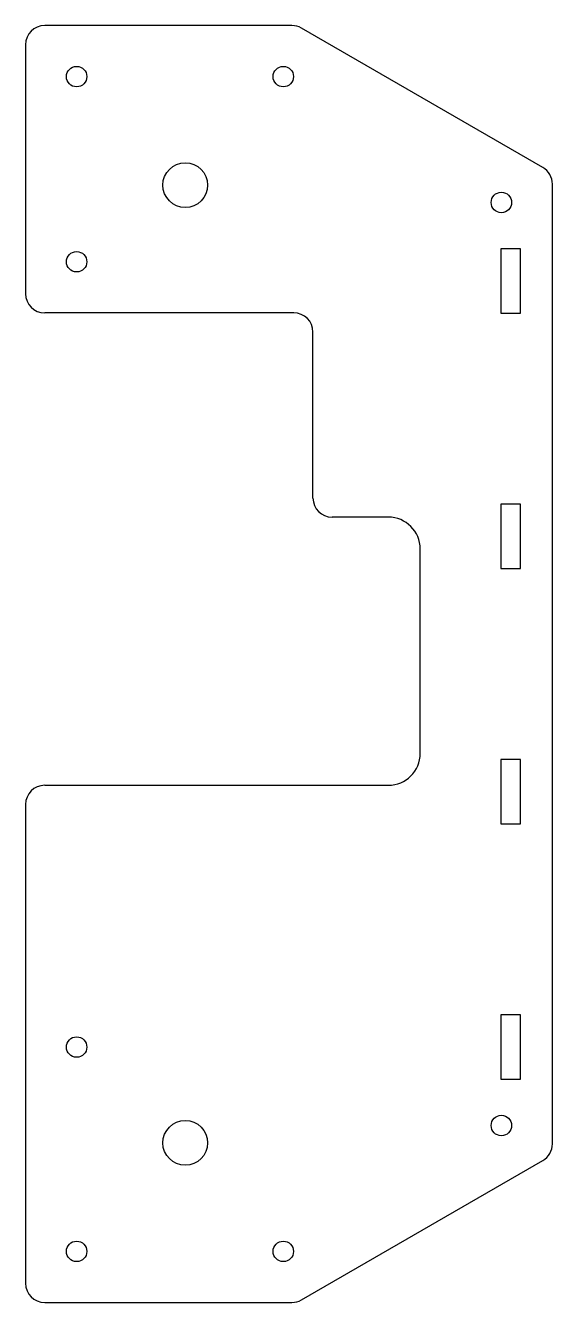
# Model space of a CAD drawing. Header units: millimetres. Extents: x 42 to 125, y -100 to 100.
import ezdxf

# ---------------------------------------------------------------- set-up
doc = ezdxf.new("R2010")
doc.units = ezdxf.units.MM

msp = doc.modelspace()

# ---------------------------------------------------------------- linework, layer by layer
at = {"color": 7, "linetype": 'Continuous', "lineweight": 25}
for p, q in [((84.2, 100), (45.5, 100)), ((123.5, 77.77), (85.7, 99.6)), ((42.5, 97), (42.5, 58)), ((125, -75.17), (125, 75.17)), ((120, 65.05), (116.9, 65.05)), ((116.9, 65.05), (116.9, 54.95)), ((120, 54.95), (120, 65.05)), ((84.5, 55), (45.5, 55)), ((116.9, 54.95), (120, 54.95)), ((87.5, 26), (87.5, 52)), ((120, 25.05), (116.9, 25.05)), ((116.9, 25.05), (116.9, 14.95)), ((120, 14.95), (120, 25.05)), ((99.3, 23), (90.5, 23)), ((104.3, -14), (104.3, 18)), ((116.9, 14.95), (120, 14.95)), ((120, -14.95), (116.9, -14.95)), ((116.9, -14.95), (116.9, -25.05)), ((120, -25.05), (120, -14.95)), ((45.5, -19), (99.3, -19)), ((42.5, -22), (42.5, -97)), ((116.9, -25.05), (120, -25.05)), ((120, -54.95), (116.9, -54.95)), ((116.9, -54.95), (116.9, -65.05)), ((120, -65.05), (120, -54.95)), ((116.9, -65.05), (120, -65.05)), ((85.7, -99.6), (123.5, -77.77)), ((45.5, -100), (84.2, -100))]:
    msp.add_line(p, q, dxfattribs=at)
for centre, radius in [((50.5, 92), 1.6), ((82.86, 92), 1.6), ((67.5, 75), 3.5), ((117, 72.29), 1.6), ((50.5, 63), 1.6), ((50.5, -60), 1.6), ((67.5, -75), 3.5), ((117, -72.29), 1.6), ((50.5, -92), 1.6), ((82.86, -92), 1.6)]:
    msp.add_circle(centre, radius, dxfattribs=at)
for centre, radius, start, end in [((84.2, 97), 3, 60, 90), ((45.5, 97), 3, 90, 180), ((122, 75.17), 3, 0, 60), ((45.5, 58), 3, 180, 270), ((84.5, 52), 3, 0, 90), ((90.5, 26), 3, 180, 270), ((99.3, 18), 5, 360, 90), ((99.3, -14), 5, 270, 0), ((45.5, -22), 3, 90, 180), ((122, -75.17), 3, 300, 0), ((45.5, -97), 3, 180, 270), ((84.2, -97), 3, 270, 300)]:
    msp.add_arc(centre, radius, start, end, dxfattribs=at)

doc.saveas('drawing.dxf')
